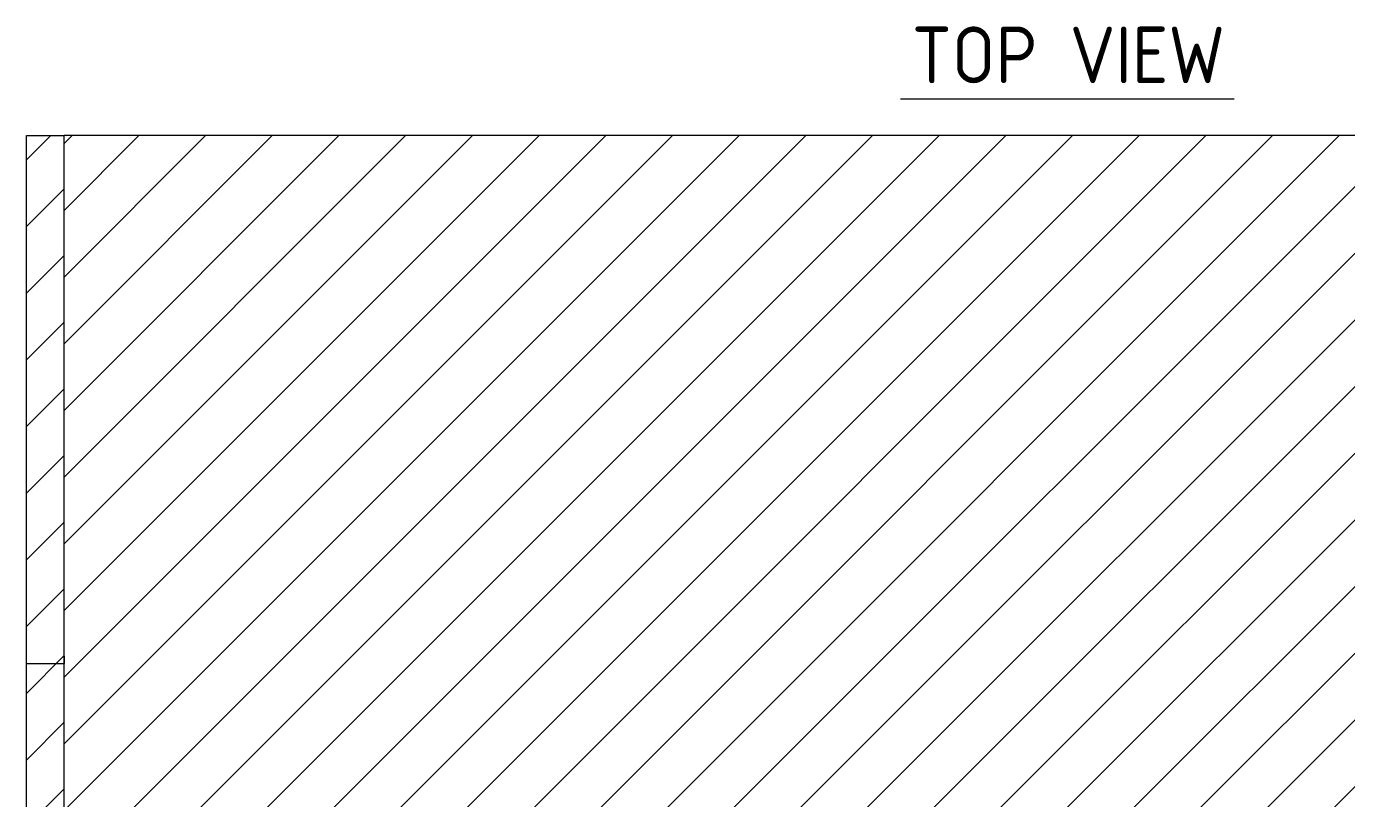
# Model space of a CAD drawing. Header units: millimetres. Extents: x -179594 to 13478, y -20517 to 22627.
# Drawn here: x 8576 to 10326, y 4520 to 5544 of the extents above; entities that cross this region are included whole.
import ezdxf

# ---------------------------------------------------------------- set-up
doc = ezdxf.new("R2010")
doc.units = ezdxf.units.MM
doc.header["$MEASUREMENT"] = 0
doc.linetypes.add('HIDDEN', pattern=[9.525, 6.35, -3.175])
for name, color, linetype, lineweight in [('D', 3, 'Continuous', 13), ('H', 2, 'HIDDEN', 15), ('S', 4, 'Continuous', 15)]:
    doc.layers.add(name, color=color, linetype=linetype, lineweight=lineweight)
doc.styles.get("Standard").update_dxf_attribs({"font": 'KAIU.TTF'})

msp = doc.modelspace()

# ---------------------------------------------------------------- hatches: boundary and pattern name
at = {"layer": 'D', "ltscale": 30}
h = msp.add_hatch(dxfattribs=at)
h.set_pattern_fill('ANSI31', color=256, scale=500, style=0)
h.set_pattern_definition([(45, (227163.32, 23019.17), (-44.194174, 44.194174), [])])
h.paths.add_polyline_path([(8625.963, 4486.253), (8625.963, 5399.319), (11125.963, 5399.319), (11125.963, 4486.253), (10456.747, 4486.253), (10456.747, 2699.319), (10325.963, 2699.319), (10325.963, 4499.319), (9425.963, 4499.319), (9425.963, 2699.319), (9295.178, 2699.319), (9295.178, 4486.253)])
at = {"layer": 'H', "ltscale": 5}
h = msp.add_hatch(dxfattribs=at)
h.set_pattern_fill('ANSI31', color=256, scale=500, style=0)
h.set_pattern_definition([(45, (226900.534, 23315.25), (-44.194174, 44.194174), [])])
h.paths.add_polyline_path([(11175.963, 2649.319), (11175.963, 5399.319), (11125.963, 5399.319), (11125.963, 2699.319), (8625.963, 2699.319), (8625.963, 5399.319), (8575.963, 5399.319), (8575.963, 2649.319)])
h.paths.add_polyline_path([(11175.963, 5399.319), (11125.963, 5399.319)], flags=16)
h.paths.add_polyline_path([(8575.963, 5399.319), (8625.963, 5399.319)], flags=16)

# ---------------------------------------------------------------- linework, layer by layer
at = {"layer": 'D'}
for p, q in [((9734.693, 5447.747), (10177.086, 5447.747)), ((8575.963, 4699.319), (8625.963, 4699.319))]:
    msp.add_line(p, q, dxfattribs=at)
at = {"layer": 'S'}
for p, q in [((8575.963, 2649.319), (8575.963, 5399.319)), ((8575.963, 5399.319), (8625.963, 5399.319)), ((8575.963, 5399.319), (8625.963, 5399.319)), ((8575.963, 5399.319), (8625.963, 5399.319)), ((8625.963, 2699.319), (8625.963, 5399.319)), ((11175.963, 5399.319), (8625.963, 5399.319)), ((8625.963, 4709.319), (8625.963, 4699.319))]:
    msp.add_line(p, q, dxfattribs=at)

# ---------------------------------------------------------------- texts
at = {"layer": 'D', "color": 11, "insert": (9749.554, 5543.681), "char_height": 75, "attachment_point": 1}
msp.add_mtext('{\\Fisocp2.shx;TOP VIEW}', dxfattribs=at)

doc.saveas('drawing.dxf')
